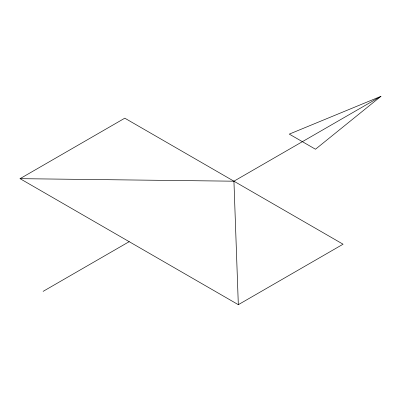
<?xml version="1.0" encoding="UTF-8"?>
<svg xmlns="http://www.w3.org/2000/svg" width="401" height="401" viewBox="0 0 401 401"><rect width="100%" height="100%" fill="white"/><g stroke="black" fill="none" stroke-linecap="round" stroke-linejoin="round"><path stroke-width="0.6" d="M380.95 96.32L315.482 149.232L289.296 134.114L380.95 96.32L233.933 181.197L20.05 178.661L124.796 118.19L343.071 244.209L238.324 304.68L20.05 178.661M43.092 291.377L129.187 241.673M233.933 181.197L238.324 304.68"/></g></svg>
